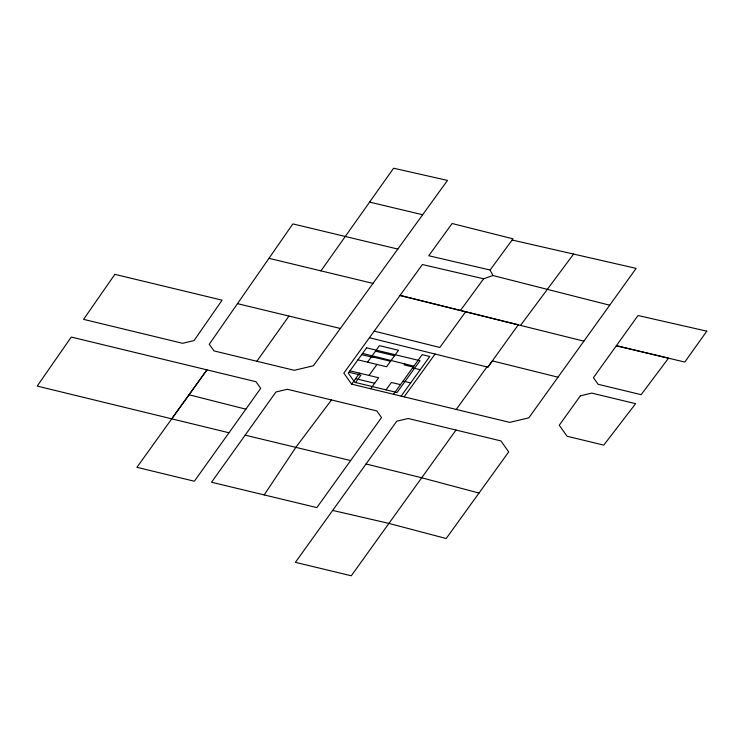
<?xml version="1.0" encoding="UTF-8"?>
<svg xmlns="http://www.w3.org/2000/svg" width="744" height="744" viewBox="0 0 744 744"><rect width="100%" height="100%" fill="white"/><g stroke="black" fill="none" stroke-linecap="round" stroke-linejoin="round"><path stroke-width="1.12" d="M264.185 494.918L296.066 447.023L331.471 399.947M397.817 249.063L292.876 223.907L209.25 344.286L214.002 350.908L294.252 370.307L313.373 365.769L447.497 180.411L393.585 168.218L320.962 270.853M256.857 361.259L288.942 316.07M245.855 409.172L260.707 388.322L255.955 381.7L71.266 337.06L37.2 386.08L228.985 432.766L245.855 409.172L189.05 394.776L136.915 467.316L194.361 481.229L228.985 432.766M245.157 435.156L275.922 392.014L287.361 389.279L376.799 410.921L381.533 417.533L316.842 507.594L211.529 482.242L245.157 435.156L350.619 460.555M189.05 394.776L206.944 369.852L171.743 418.826M332.67 510.421L388.917 523.413L446.186 538.516L508.71 451.924L500.889 440.904L408.177 418.491L396.738 421.216L295.387 562.343L351.289 575.782L455.998 430.051M609.708 305.207L528.798 417.849L509.733 422.378L351.642 384.164L343.821 373.135L422.397 264.538L483.665 278.777L492.965 275.54L609.708 305.207L636.129 268.379L512.123 240.024M351.642 384.164L359.584 373.163M367.527 362.161L379.449 345.662L398.496 350.257L386.582 366.755L357.911 359.845M355.586 382.528L360.933 375.125L348.955 372.242M374.474 356.376L373.646 357.52L361.668 354.637M369.015 375.432L376.957 364.439M370.689 388.749L378.631 377.747L349.959 370.847M386.062 389.865L391.409 382.463L400.449 384.639M404.81 363.918L404.122 364.867L413.162 367.043M393.539 394.264L422.146 354.674L429.762 356.506L401.156 396.096M404.15 396.85L435.063 354.06M456.258 409.442L486.939 366.95L487.841 367.173L518.261 324.84L465.632 311.773L439.825 347.467L374.204 331.127M460.434 310.462L483.665 278.777M490.091 270.016L513.007 238.824L452.11 223.516L428.758 255.741L490.091 270.016L492.965 275.54M573.577 254.076L520.54 325.407M369.591 202.098L422.657 214.737M268.947 258.317L372.977 283.399M237.476 303.654L340.371 328.476M375.478 351.168L394.525 355.753M371.498 356.664L390.553 361.249M412.613 367.871L420.23 369.703M403.071 381.067L410.697 382.9M355.613 378.659L374.66 383.253M583.882 341.152L400.039 295.442L465.632 311.773M557.991 377.199L492.37 360.887L487.841 367.173L369.415 337.729M362.561 353.409L413.803 366.16M366.029 463.958L421.727 477.778L479.024 493.067M114.846 274.35L83.579 319.362L182.624 343.31L194.072 340.547L222.093 300.167L114.846 274.35M706.8 331.154L684.787 362.068L616.339 345.737L668.531 358.171L641.151 394.673L598.12 384.295L593.424 377.673L638.026 315.521L706.8 331.154M580.376 395.817L559.246 425.243L567.095 436.254L603.756 445.117L635.609 403.676L591.787 393.111L580.376 395.817M366.587 347.839L348.294 373.163L354.814 382.342L397.036 392.507L420.016 360.701L366.587 347.839"/></g></svg>
